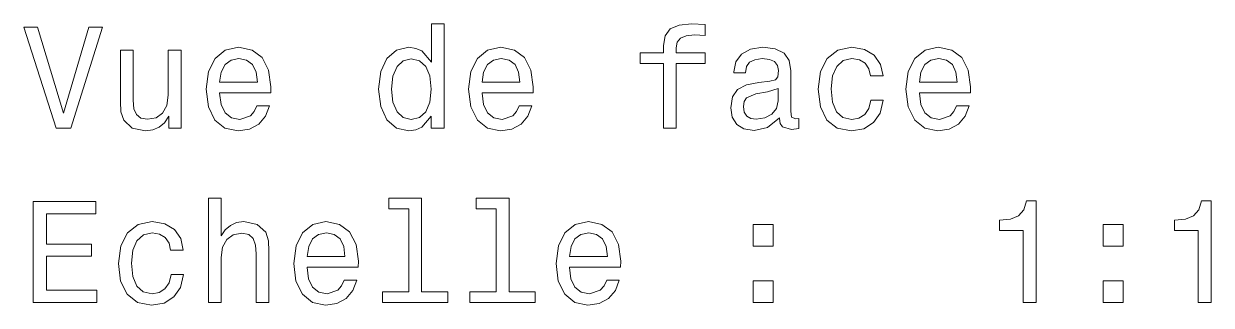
# Model space of a CAD drawing. Extents: x 276 to 976, y 40 to 757.
# Drawn here: x 598.13 to 639.35, y 358.5 to 368.26 of the extents above; entities that cross this region are included whole.
import ezdxf

# ---------------------------------------------------------------- set-up
doc = ezdxf.new("R2010")
doc.units = 0

msp = doc.modelspace()

# ---------------------------------------------------------------- linework, layer by layer
at = {"color": 7, "lineweight": 13}
for points in [[(600.392, 368.148), (599.514, 365.168), (598.612, 368.148), (598.132, 368.148), (599.262, 364.643), (599.766, 364.643), (600.871, 368.148)], [(612.279, 365.062), (612.279, 364.643), (612.722, 364.643), (612.722, 368.264), (612.284, 368.264), (612.284, 366.938), (611.946, 367.321), (611.739, 367.412), (611.502, 367.447), (611.073, 367.347), (610.74, 367.064), (610.524, 366.61), (610.448, 366), (610.524, 365.39), (610.74, 364.931), (611.073, 364.643), (611.502, 364.548), (611.739, 364.583), (611.951, 364.674)], [(620.338, 366.883), (620.338, 364.643), (620.781, 364.643), (620.781, 366.883), (621.79, 366.883), (621.79, 367.261), (620.781, 367.261), (620.781, 367.427), (620.817, 367.629), (620.933, 367.765), (621.13, 367.846), (621.412, 367.876), (621.79, 367.856), (621.79, 368.239), (621.311, 368.264), (620.877, 368.219), (620.575, 368.083), (620.393, 367.846), (620.338, 367.508), (620.338, 367.261), (619.526, 367.261), (619.526, 366.883)], [(603.594, 367.352), (603.15, 367.352), (603.15, 365.788), (603.1, 365.425), (602.954, 365.163), (602.727, 365.001), (602.429, 364.951), (602.192, 364.991), (602.041, 365.112), (601.955, 365.319), (601.935, 365.612), (601.935, 367.352), (601.491, 367.352), (601.491, 365.571), (601.506, 365.213), (601.602, 364.916), (601.895, 364.643), (602.364, 364.548), (602.616, 364.583), (602.833, 364.674), (603.019, 364.83), (603.171, 365.057), (603.171, 364.643), (603.594, 364.643)], [(604.931, 365.869), (606.706, 365.869), (606.711, 366.076), (606.63, 366.656), (606.408, 367.089), (606.055, 367.352), (605.586, 367.447), (605.127, 367.347), (604.774, 367.064), (604.547, 366.605), (604.467, 366), (604.542, 365.38), (604.769, 364.926), (605.117, 364.643), (605.571, 364.548), (605.965, 364.613), (606.287, 364.785), (606.524, 365.057), (606.66, 365.42), (606.222, 365.42), (606.131, 365.218), (606, 365.067), (605.627, 364.946), (605.339, 365.001), (605.122, 365.178), (604.981, 365.465), (604.931, 365.854)], [(614.039, 365.869), (615.814, 365.869), (615.819, 366.076), (615.738, 366.656), (615.516, 367.089), (615.163, 367.352), (614.694, 367.447), (614.235, 367.347), (613.882, 367.064), (613.655, 366.605), (613.575, 366), (613.65, 365.38), (613.877, 364.926), (614.225, 364.643), (614.679, 364.548), (615.073, 364.613), (615.395, 364.785), (615.632, 365.057), (615.769, 365.42), (615.33, 365.42), (615.239, 365.218), (615.108, 365.067), (614.735, 364.946), (614.447, 365.001), (614.23, 365.178), (614.089, 365.465), (614.039, 365.854)], [(624.367, 364.996), (624.367, 364.981), (624.392, 364.81), (624.468, 364.689), (624.786, 364.593), (625.033, 364.633), (625.033, 364.976), (624.927, 364.961), (624.786, 365.027), (624.761, 365.228), (624.761, 366.63), (624.7, 366.988), (624.524, 367.241), (624.216, 367.392), (623.782, 367.447), (623.359, 367.387), (623.046, 367.215), (622.849, 366.948), (622.784, 366.595), (622.784, 366.565), (623.182, 366.565), (623.217, 366.777), (623.328, 366.928), (623.51, 367.019), (623.767, 367.054), (624.014, 367.029), (624.191, 366.953), (624.297, 366.822), (624.332, 366.641), (624.312, 366.429), (624.231, 366.323), (624.029, 366.272), (623.651, 366.232), (623.217, 366.141), (622.91, 365.98), (622.728, 365.728), (622.673, 365.354), (622.723, 365.022), (622.88, 364.775), (623.132, 364.618), (623.48, 364.563), (623.949, 364.669)], [(627.519, 366.454), (627.958, 366.454), (627.867, 366.857), (627.65, 367.175), (627.312, 367.372), (626.874, 367.447), (626.39, 367.347), (626.021, 367.064), (625.789, 366.605), (625.709, 365.99), (625.784, 365.38), (626.011, 364.926), (626.369, 364.643), (626.859, 364.548), (627.292, 364.623), (627.63, 364.835), (627.862, 365.168), (627.963, 365.612), (627.539, 365.612), (627.464, 365.329), (627.323, 365.117), (627.121, 364.986), (626.874, 364.946), (626.566, 365.012), (626.344, 365.213), (626.208, 365.541), (626.163, 366.005), (626.208, 366.459), (626.349, 366.787), (626.576, 366.988), (626.874, 367.059), (627.136, 367.014), (627.333, 366.898), (627.464, 366.706)], [(629.219, 365.869), (630.994, 365.869), (630.999, 366.076), (630.918, 366.656), (630.697, 367.089), (630.344, 367.352), (629.874, 367.447), (629.416, 367.347), (629.062, 367.064), (628.836, 366.605), (628.755, 366), (628.831, 365.38), (629.057, 364.926), (629.405, 364.643), (629.859, 364.548), (630.253, 364.613), (630.575, 364.785), (630.812, 365.057), (630.949, 365.42), (630.51, 365.42), (630.419, 365.218), (630.288, 365.067), (629.915, 364.946), (629.627, 365.001), (629.41, 365.178), (629.269, 365.465), (629.219, 365.854)], [(604.931, 366.242), (604.986, 366.59), (605.122, 366.847), (605.329, 367.004), (605.601, 367.059), (605.869, 367.004), (606.075, 366.847), (606.202, 366.59), (606.247, 366.242)], [(611.578, 367.049), (611.87, 366.978), (612.092, 366.782), (612.223, 366.454), (612.274, 366), (612.223, 365.541), (612.092, 365.213), (611.87, 365.012), (611.578, 364.946), (611.3, 365.012), (611.088, 365.213), (610.947, 365.546), (610.902, 366), (610.947, 366.449), (611.088, 366.777), (611.3, 366.978)], [(614.039, 366.242), (614.094, 366.59), (614.23, 366.847), (614.437, 367.004), (614.709, 367.059), (614.977, 367.004), (615.184, 366.847), (615.31, 366.59), (615.355, 366.242)], [(629.219, 366.242), (629.274, 366.59), (629.41, 366.847), (629.617, 367.004), (629.89, 367.059), (630.157, 367.004), (630.364, 366.847), (630.49, 366.59), (630.535, 366.242)], [(624.317, 365.591), (624.256, 365.329), (624.095, 365.128), (623.853, 364.996), (623.555, 364.951), (623.364, 364.976), (623.227, 365.057), (623.142, 365.198), (623.117, 365.395), (623.137, 365.571), (623.217, 365.697), (623.54, 365.839), (623.949, 365.899), (624.317, 366.02)], [(598.455, 358.597), (600.674, 358.597), (600.674, 359.02), (598.919, 359.02), (598.919, 360.205), (600.483, 360.205), (600.483, 360.624), (598.919, 360.624), (598.919, 361.673), (600.634, 361.673), (600.634, 362.097), (598.455, 362.097)], [(604.542, 358.597), (604.986, 358.597), (604.986, 360.16), (605.031, 360.518), (605.178, 360.78), (605.405, 360.942), (605.707, 361.002), (605.949, 360.952), (606.101, 360.816), (606.176, 360.589), (606.202, 360.286), (606.202, 358.597), (606.645, 358.597), (606.645, 360.377), (606.625, 360.735), (606.534, 361.032), (606.237, 361.305), (605.773, 361.401), (605.521, 361.365), (605.304, 361.269), (605.122, 361.118), (604.986, 360.911), (604.986, 362.218), (604.542, 362.218)], [(611.497, 361.844), (611.497, 358.97), (610.584, 358.97), (610.584, 358.597), (612.849, 358.597), (612.849, 358.97), (611.941, 358.97), (611.941, 362.218), (610.801, 362.218), (610.801, 361.844)], [(614.533, 361.844), (614.533, 358.97), (613.62, 358.97), (613.62, 358.597), (615.885, 358.597), (615.885, 358.97), (614.977, 358.97), (614.977, 362.218), (613.837, 362.218), (613.837, 361.844)], [(632.82, 358.597), (633.279, 358.597), (633.279, 362.122), (632.936, 362.122), (632.845, 361.814), (632.663, 361.607), (632.386, 361.486), (632.003, 361.446), (632.003, 361.088), (632.82, 361.088)], [(638.892, 358.597), (639.351, 358.597), (639.351, 362.122), (639.008, 362.122), (638.917, 361.814), (638.735, 361.607), (638.458, 361.486), (638.075, 361.446), (638.075, 361.088), (638.892, 361.088)], [(603.231, 360.407), (603.67, 360.407), (603.579, 360.811), (603.362, 361.128), (603.024, 361.325), (602.586, 361.401), (602.101, 361.3), (601.733, 361.017), (601.501, 360.558), (601.421, 359.943), (601.496, 359.333), (601.723, 358.879), (602.081, 358.597), (602.57, 358.501), (603.004, 358.576), (603.342, 358.788), (603.574, 359.121), (603.675, 359.565), (603.251, 359.565), (603.176, 359.282), (603.034, 359.071), (602.833, 358.939), (602.586, 358.899), (602.278, 358.965), (602.056, 359.166), (601.92, 359.494), (601.874, 359.958), (601.92, 360.412), (602.061, 360.74), (602.288, 360.942), (602.586, 361.012), (602.848, 360.967), (603.044, 360.851), (603.176, 360.659)], [(607.967, 359.822), (609.742, 359.822), (609.747, 360.029), (609.666, 360.609), (609.444, 361.042), (609.091, 361.305), (608.622, 361.401), (608.163, 361.3), (607.81, 361.017), (607.583, 360.558), (607.503, 359.953), (607.578, 359.333), (607.805, 358.879), (608.153, 358.597), (608.607, 358.501), (609.001, 358.566), (609.323, 358.738), (609.56, 359.01), (609.697, 359.373), (609.258, 359.373), (609.167, 359.171), (609.036, 359.02), (608.663, 358.899), (608.375, 358.955), (608.158, 359.131), (608.017, 359.419), (607.967, 359.807)], [(617.075, 359.822), (618.85, 359.822), (618.855, 360.029), (618.774, 360.609), (618.552, 361.042), (618.199, 361.305), (617.73, 361.401), (617.271, 361.3), (616.918, 361.017), (616.691, 360.558), (616.611, 359.953), (616.686, 359.333), (616.913, 358.879), (617.261, 358.597), (617.715, 358.501), (618.109, 358.566), (618.431, 358.738), (618.668, 359.01), (618.805, 359.373), (618.366, 359.373), (618.275, 359.171), (618.144, 359.02), (617.771, 358.899), (617.483, 358.955), (617.266, 359.131), (617.125, 359.419), (617.075, 359.807)], [(623.454, 360.553), (624.15, 360.553), (624.15, 361.305), (623.454, 361.305)], [(635.599, 360.553), (636.294, 360.553), (636.294, 361.305), (635.599, 361.305)], [(607.967, 360.195), (608.022, 360.543), (608.158, 360.8), (608.365, 360.957), (608.637, 361.012), (608.905, 360.957), (609.112, 360.8), (609.238, 360.543), (609.283, 360.195)], [(617.075, 360.195), (617.13, 360.543), (617.266, 360.8), (617.473, 360.957), (617.745, 361.012), (618.013, 360.957), (618.22, 360.8), (618.346, 360.543), (618.391, 360.195)], [(623.454, 358.597), (624.15, 358.597), (624.15, 359.348), (623.454, 359.348)], [(635.599, 358.597), (636.294, 358.597), (636.294, 359.348), (635.599, 359.348)]]:
    msp.add_lwpolyline(points, close=True, dxfattribs=at)

doc.saveas('drawing.dxf')
